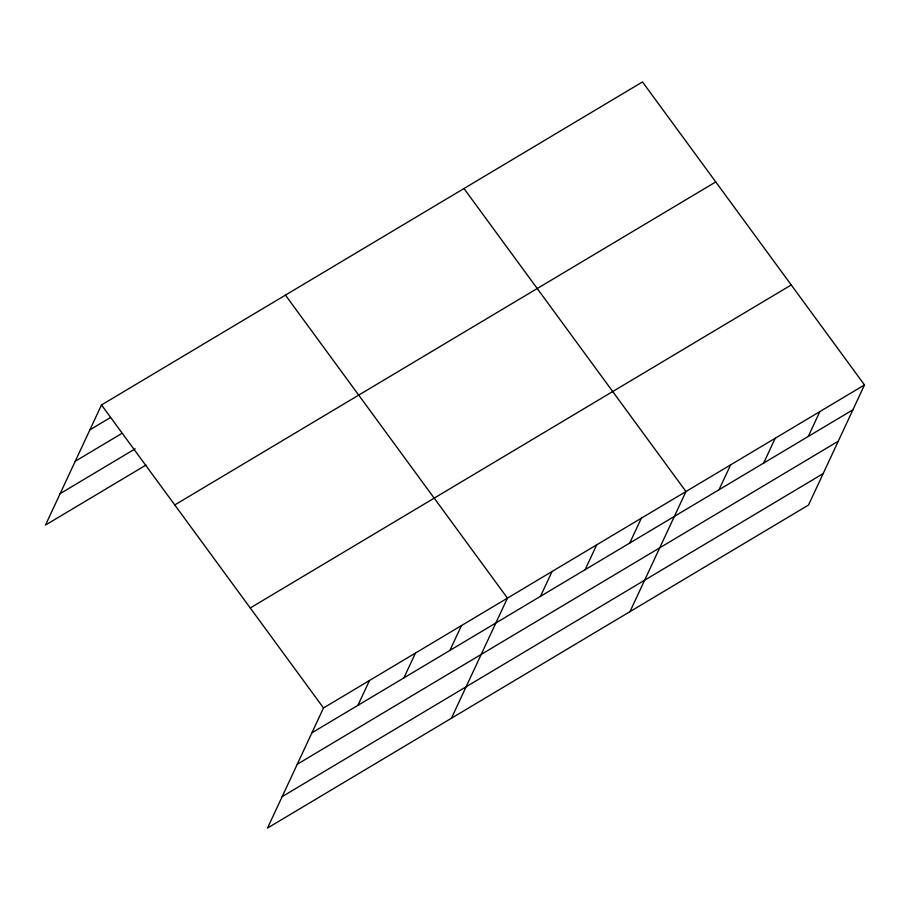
<?xml version="1.0" encoding="UTF-8"?>
<svg xmlns="http://www.w3.org/2000/svg" width="910" height="910" viewBox="0 0 910 910"><rect width="100%" height="100%" fill="white"/><g stroke="black" fill="none" stroke-linecap="round" stroke-linejoin="round"><path stroke-width="1.36" d="M864.5 384.941L323.505 707.957L267.506 828.066L808.501 505.05L864.5 384.941L642.494 81.934L101.499 404.95L45.5 525.059L145.941 465.09M357.903 705.364L369.494 680.509M403.881 677.904L415.472 653.05M449.87 650.445L461.461 625.591M451.44 718.24L507.45 598.132L285.444 295.124M540.483 596.346L552.074 571.48M585.119 569.694L596.71 544.84M629.754 543.042L641.345 518.188M629.97 611.645L685.969 491.536L463.975 188.529M719.014 489.751L730.605 464.885M763.649 463.099L775.24 438.245M808.273 436.447L819.864 411.593M89.919 429.816L110.485 417.531M75.257 461.245L121.246 433.786M60.151 493.629L135.18 448.835M174.765 504.948L715.76 181.932M250.25 607.971L791.234 284.955M311.914 732.812L852.909 409.796M297.263 764.252L838.258 441.225M282.157 796.637L823.152 473.609M101.499 404.95L323.505 707.957"/></g></svg>
